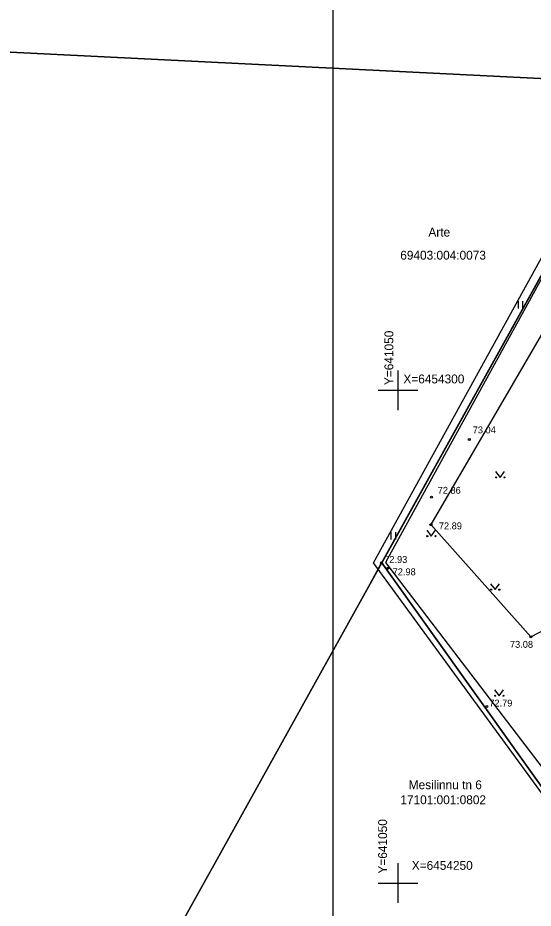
# Model space of a CAD drawing. Extents: x 640925 to 641299, y 6454095 to 6454578.
# Drawn here: x 641011.4 to 641063.7, y 6454247.4 to 6454337.8 of the extents above; entities that cross this region are included whole.
import ezdxf

# ---------------------------------------------------------------- set-up
doc = ezdxf.new("R2010")
doc.units = 0
for name, color, linetype in [('AED', 7, 'Continuous'), ('HALJASTUS', 7, 'Continuous'), ('KORGUS-EH2000', 7, 'Continuous'), ('MOOTPIIR', 7, 'Continuous'), ('PIIR', 7, 'Continuous'), ('TTRASS', 7, 'Continuous'), ('VORK', 7, 'Continuous'), ('VORMISTUS', 7, 'Continuous')]:
    doc.layers.add(name, color=color, linetype=linetype)

msp = doc.modelspace()

# ---------------------------------------------------------------- linework, layer by layer
at = {"layer": 'AED'}
msp.add_lwpolyline([(641047.17, 6454280.36), (641048.34, 6454282.48), (641069, 6454253.54)], dxfattribs=at)
at = {"layer": 'HALJASTUS'}
for p, q in [((641075.34, 6454331.15), (641048.34, 6454282.48)), ((641062.192, 6454309.061), (641062.192, 6454308.299)), ((641062.648, 6454309.061), (641062.648, 6454308.299)), ((641059.917, 6454291.767), (641060.38, 6454291.16)), ((641060.38, 6454291.16), (641060.826, 6454291.767)), ((641049.282, 6454285.611), (641049.282, 6454284.849)), ((641049.738, 6454285.611), (641049.738, 6454284.849)), ((641052.917, 6454285.807), (641053.38, 6454285.2)), ((641053.38, 6454285.2), (641053.826, 6454285.807)), ((641059.397, 6454280.377), (641059.86, 6454279.77)), ((641059.86, 6454279.77), (641060.306, 6454280.377)), ((641059.817, 6454269.607), (641060.28, 6454269)), ((641060.28, 6454269), (641060.726, 6454269.607))]:
    msp.add_line(p, q, dxfattribs=at)
msp.add_lwpolyline([(641075.12, 6454330.51), (641048.73, 6454282.51), (641072.53, 6454251.39)], dxfattribs=at)
for centre in [(641059.979, 6454291.16), (641060.808, 6454291.16), (641052.979, 6454285.2), (641053.808, 6454285.2), (641059.459, 6454279.77), (641060.288, 6454279.77), (641059.879, 6454269), (641060.708, 6454269)]:
    msp.add_circle(centre, 0.055, dxfattribs=at)
at = {"layer": 'KORGUS-EH2000'}
for centre in [(641057.246, 6454294.998), (641053.4, 6454289.161), (641053.35, 6454286.366), (641048.34, 6454282.477), (641048.974, 6454281.933), (641063.493, 6454274.976), (641059.013, 6454267.91)]:
    msp.add_circle(centre, 0.1, dxfattribs=at)
at = {"layer": 'MOOTPIIR'}
msp.add_lwpolyline([(641075.23, 6454332.78), (641077.38, 6454333.17), (641121.47, 6454272.53), (641123.84, 6454273.74), (641127.89, 6454265.97), (641095.36, 6454249.5), (641087.85, 6454244.4), (641075.72, 6454242.89), (641071.49, 6454249.7), (641047.51, 6454282.48)], close=True, dxfattribs=at)
at = {"layer": 'PIIR'}
for points in [[(640953.34, 6454337.17), (640945.84, 6454577.53), (640999.12, 6454551.98), (641037.88, 6454533.6), (641036.01, 6454416.91), (641113.82, 6454410.14), (641075.37, 6454331.11)], [(640954.76, 6454279.21), (640953.34, 6454337.17), (641075.37, 6454331.11), (641048.35, 6454282.48), (641013.61, 6454219.98), (641055.15, 6454162.3), (641099.15, 6454101.09), (641104.12, 6454094.56), (641025.16, 6454109.5), (640951.85, 6454130.78), (640925.47, 6454137.1), (640924.68, 6454137.29), (640926.81, 6454144.42), (640928.4, 6454169.97), (640928.48, 6454177.6), (640929.7, 6454183.7), (640931.97, 6454192.01), (640943.24, 6454217.08), (640951.61, 6454245.28), (640954.69, 6454268.52)], [(641048.35, 6454282.48), (641075.37, 6454331.11), (641119.51, 6454272.41), (641071.73, 6454249.77)], [(641013.61, 6454219.98), (641048.35, 6454282.48), (641071.73, 6454249.77), (641080.97, 6454235.06), (641109.99, 6454188.74), (641055.15, 6454162.3)]]:
    msp.add_lwpolyline(points, close=True, dxfattribs=at)
at = {"layer": 'TTRASS'}
msp.add_lwpolyline([(641092.07, 6454280.78), (641090.1, 6454284.84), (641099.57, 6454289.75), (641108.12, 6454277.51), (641111.87, 6454280.08), (641080.16, 6454322.49), (641077.09, 6454323.27), (641074.37, 6454322.44), (641053.35, 6454286.37), (641063.49, 6454274.98), (641087.9, 6454287.7), (641091.63, 6454280.58)], dxfattribs=at)
at = {"layer": 'VORK'}
for p, q in [((641050, 6454302), (641050, 6454298)), ((641048, 6454300), (641052, 6454300)), ((641050, 6454252), (641050, 6454248)), ((641048, 6454250), (641052, 6454250))]:
    msp.add_line(p, q, dxfattribs=at)
at = {"layer": 'VORMISTUS'}
msp.add_lwpolyline([(641043.42, 6454345.56), (641142.17, 6454345.56), (641142.17, 6454202.06), (641043.42, 6454202.06)], close=True, dxfattribs=at)

# ---------------------------------------------------------------- texts
at = {"layer": 'KORGUS-EH2000'}
for s, p in [(' 73.04', (641057.33, 6454295.63)), (' 72.86', (641053.77, 6454289.5)), (' 72.89', (641053.89, 6454285.89)), (' 72.93', (641048.34, 6454282.48)), (' 72.98', (641049.2, 6454281.23)), (' 73.08', (641061.11, 6454273.87)), (' 72.79', (641059.01, 6454267.91))]:
    msp.add_text(s, height=0.7, dxfattribs=at).set_placement(p)
at = {"layer": 'PIIR'}
for s, p in [('Arte', (641053.09, 6454315.6)), ('69403:004:0073', (641050.23, 6454313.26)), ('Mesilinnu tn 6', (641051.09, 6454259.52)), ('17101:001:0802', (641050.24, 6454258))]:
    msp.add_text(s, height=0.9, dxfattribs=at).set_placement(p)
at = {"layer": 'VORK'}
for p in [(641049.53, 6454300.53), (641048.89, 6454250.96)]:
    msp.add_text('Y=641050', height=0.9, rotation=90, dxfattribs=at).set_placement(p)
for s, p in [('X=6454300', (641050.55, 6454300.7)), ('X=6454250', (641051.4, 6454251.34))]:
    msp.add_text(s, height=0.9, dxfattribs=at).set_placement(p)

doc.saveas('drawing.dxf')
